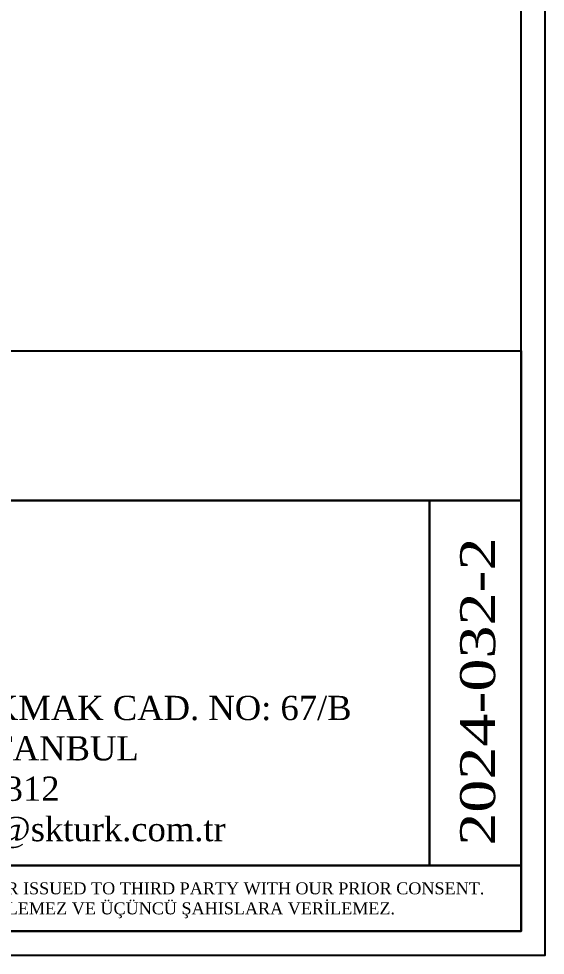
# Model space of a CAD drawing. Header units: millimetres. Extents: x 1650 to 6065, y 324 to 3836.
# Drawn here: x 5707.9 to 5927.2, y 716.6 to 1106.6 of the extents above; entities that cross this region are included whole.
import ezdxf

# ---------------------------------------------------------------- set-up
doc = ezdxf.new("R2010")
doc.units = ezdxf.units.MM
doc.layers.add('Sktürk ANTET', color=7, linetype='Continuous')
doc.styles.add('CGOMEGA', font='times.ttf', dxfattribs={"height": 15})

msp = doc.modelspace()

# ---------------------------------------------------------------- linework, layer by layer
at = {"elevation": 0}
for points in [[(1812.19, 716.64), (5927.19, 716.64), (5927.19, 3656.64), (1812.19, 3656.64)], [(1822.19, 726.64), (5917.19, 726.64), (5917.19, 3646.64), (1822.19, 3646.64)]]:
    msp.add_lwpolyline(points, close=True, dxfattribs=at)
at = {"layer": 'Sktürk ANTET', "elevation": 0}
for points in [[(5118.64, 968.32), (5917.19, 968.32), (5917.19, 906.04), (5118.64, 906.04)], [(5463.73, 906.04), (5878.92, 906.04), (5878.92, 754.06), (5463.73, 754.06)], [(5878.92, 906.04), (5917.19, 906.04), (5917.19, 754.06), (5878.92, 754.06)], [(5118.64, 754.06), (5917.19, 754.06), (5917.19, 726.64), (5118.64, 726.64)]]:
    msp.add_lwpolyline(points, close=True, dxfattribs=at)

# ---------------------------------------------------------------- texts
at = {"layer": 'Sktürk ANTET', "style": 'CGOMEGA', "width": 1.25}
msp.add_text('2024-032-2', height=14.569, rotation=90, dxfattribs=at).set_placement((5906.3, 762.25, 0))
at = {"layer": 'Sktürk ANTET', "attachment_point": 5, "style": 'CGOMEGA'}
for s, insert, char_height, width in [('{\\fTimes New Roman|b0|i0|c162|p18;ÇAĞLAYAN MAH. FEVZİ ÇAKMAK CAD. NO: 67/B \\PKAĞITHANE/ İSTANBUL\\Pp: 0212 909 4312\\Pw: skturk.com.tr | e: info@skturk.com.tr}', (5671.32, 792.73, 0), 10.0863, 474.4046), ("THIS DRAWING REMAINS THE PROPERTY OF {\\fTimes New Roman|b0|i0|c162|p18;SKTÜRK ENDÜSTRİYEL MUTFAK SAN. VE TİC. LTD. ŞTİ. }AND MAY ONLY BE COPIED COMPLETELY OR PARTY OR ISSUED TO THIRD PARTY WITH OUR PRIOR CONSENT.\\PBU RESİM {\\fTimes New Roman|b0|i0|c162|p18;SKTÜRK ENDÜSTRİYEL MUTFAK SAN. VE TİC. LTD. ŞTİ.'NİN }MALI OLUP YAZILI İZİN OLMADIKÇA KISMEN VEYA TAMAMEN KOPYA EDİLEMEZ VE ÜÇÜNCÜ ŞAHISLARA VERİLEMEZ.", (5522.63, 739.53, 0), 5, 796.0812)]:
    msp.add_mtext(s, dxfattribs=dict(at, insert=insert, char_height=char_height, width=width))

doc.saveas('drawing.dxf')
